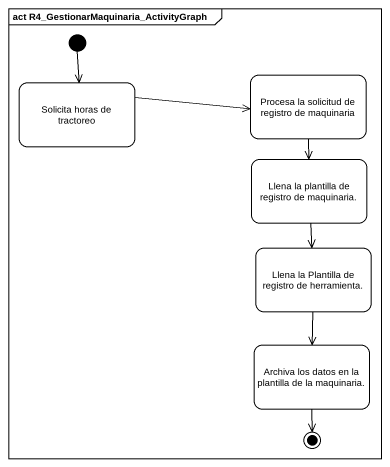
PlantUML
@startuml
mainframe act R4_GestionarMaquinaria_ActivityGraph
hide empty description
state "Solicita horas de tractoreo" as Solicita_horas_de_tractoreo
state "Procesa la solicitud de registro de maquinaria" as Procesa_la_solicitud_de
state "Llena la plantilla de registro de maquinaria." as Llena_la_plantilla_de
state "Llena la Plantilla de registro de herramienta." as Llena_la_Plantilla_de
state "Archiva los datos en la plantilla de la maquinaria." as Archiva_los_datos_en_la
[*] --> Solicita_horas_de_tractoreo
Solicita_horas_de_tractoreo -right-> Procesa_la_solicitud_de
Procesa_la_solicitud_de --> Llena_la_plantilla_de
Llena_la_plantilla_de --> Llena_la_Plantilla_de
Llena_la_Plantilla_de --> Archiva_los_datos_en_la
Archiva_los_datos_en_la --> [*]
@enduml
